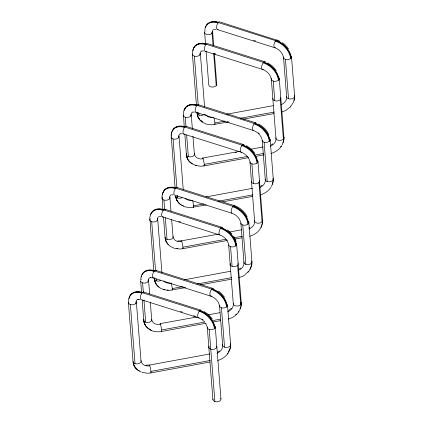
<?xml version="1.0" encoding="UTF-8"?>
<svg xmlns="http://www.w3.org/2000/svg" width="423" height="423" viewBox="0 0 423 423"><rect width="100%" height="100%" fill="white"/><g stroke="black" fill="none" stroke-linecap="round" stroke-linejoin="round"><path stroke-width="0.63" d="M149.8 217.374L153.686 269.789M162.014 195.669L162.844 208.93M175.022 186.977L171.13 134.567M184.179 126.117L183.349 112.856M261.578 226.379C259.452 231.328 254.773 234.939 249.618 236.283M250.913 267.78L249.644 270.218L247.862 272.475M272.809 98.501L275.986 138.638A4.029 2.475 -4.5 0 0 279.28 140.394A4.029 2.475 -4.5 0 0 283.384 139.008L283.939 137.581L280.83 98.533M259.246 180.261A4.029 2.475 -4.5 0 1 256.042 183.756A4.029 2.475 -4.5 0 1 251.479 181.308L254.657 221.446A4.029 2.475 -4.5 0 0 257.951 223.201A4.029 2.475 -4.5 0 0 262.049 221.816L262.604 220.388L259.495 181.34M230.144 264.116L233.327 304.253A4.029 2.475 -4.5 0 0 236.616 306.014A4.029 2.475 -4.5 0 0 240.719 304.629L241.274 303.196L238.165 264.153M211.68 33.137L212.039 32.597M291.505 56.973L294.604 96.174A4.029 2.475 -4.5 0 1 292.674 98.527A4.029 2.475 -4.5 0 1 288.534 98.744L287.323 98.12L286.657 97.232L283.5 56.957A4.029 2.475 -4.5 0 0 285.853 59.458A4.029 2.475 -4.5 0 0 290.575 58.548L291.23 57.84A4.029 2.475 -4.5 0 0 291.288 56.122M280.719 97.713A4.029 2.475 -4.5 0 1 277.039 100.986A4.029 2.475 -4.5 0 1 272.835 98.358L271.286 78.662A4.029 2.475 -4.5 0 0 273.633 81.168A4.029 2.475 -4.5 0 0 278.36 80.254L279.011 79.545A4.029 2.475 -4.5 0 0 279.074 77.827M141.176 279.508L140.891 279.878A16.502 10.871 42.5 0 1 154.041 271.376L154.691 270.667A4.029 1.75 -72.4 0 1 156.219 270.577M270.175 139.78L273.269 178.982A4.029 2.475 -4.5 0 1 271.344 181.335A4.029 2.475 -4.5 0 1 267.204 181.552L265.993 180.933L265.321 180.039L262.17 139.764A4.029 2.475 -4.5 0 0 264.518 142.271A4.029 2.475 -4.5 0 0 269.245 141.356L269.895 140.648A4.029 2.475 -4.5 0 0 269.959 138.929M251.5 181.864L249.951 161.47A4.029 2.475 -4.5 0 0 252.304 163.976A4.029 2.475 -4.5 0 0 257.031 163.066L257.681 162.353A4.029 2.475 -4.5 0 0 257.744 160.634M248.846 222.588L251.939 261.795A4.029 2.475 -4.5 0 1 250.009 264.148A4.029 2.475 -4.5 0 1 245.869 264.364L244.658 263.741L243.992 262.852L240.835 222.572A4.029 2.475 -4.5 0 0 243.188 225.078A4.029 2.475 -4.5 0 0 247.915 224.169L248.565 223.455A4.029 2.475 -4.5 0 0 248.629 221.737M162.353 216.819L219.696 234.955C224.222 236.446 228.087 240.417 228.706 245.245A4.029 2.475 -4.5 0 0 231.719 246.9A4.029 2.475 -4.5 0 0 235.696 245.874L236.351 245.16A4.029 2.475 -4.5 0 0 236.409 243.447M227.511 305.401L230.609 344.602A4.029 2.475 -4.5 0 1 228.679 346.955A4.029 2.475 -4.5 0 1 224.539 347.172L223.328 346.548L222.657 345.66L219.505 305.385A4.029 2.475 -4.5 0 0 221.853 307.886A4.029 2.475 -4.5 0 0 226.58 306.976L227.236 306.268A4.029 2.475 -4.5 0 0 227.294 304.549M208.835 347.484L207.291 327.09A4.029 2.475 -4.5 0 0 209.639 329.591A4.029 2.475 -4.5 0 0 214.366 328.682L215.016 327.973A4.029 2.475 -4.5 0 0 215.08 326.255M281.644 146.004C279.122 149.657 275.251 152.375 270.953 153.47M270.979 187.405C268.457 191.064 264.587 193.776 260.282 194.876M238.979 311.619C236.457 315.278 232.592 317.99 228.288 319.09M228.314 353.025C225.792 356.679 221.922 359.397 217.623 360.496M212.568 31.461A4.029 2.475 -4.5 0 1 208.301 34.665A4.029 2.475 -4.5 0 1 204.885 31.45A16.502 10.871 42.5 0 1 218.035 22.948L218.691 22.239A4.029 1.75 -72.4 0 1 220.066 22.007L279.984 41.205M205.879 51.199A4.029 1.75 -72.4 0 1 204.33 49.317A4.029 1.75 -72.4 0 1 205.821 44.658L206.472 43.944A4.029 1.75 -72.4 0 1 207.852 43.717L265.2 61.853A4.029 1.75 -72.4 0 0 263.82 62.081L263.169 62.794A4.029 1.75 -72.4 0 0 261.673 67.453A4.029 1.75 -72.4 0 0 263.228 69.335M196.658 112.349A4.029 1.75 -72.4 0 1 195.215 110.329A4.029 1.75 -72.4 0 1 196.706 105.761L197.356 105.047A4.029 1.75 -72.4 0 1 198.884 104.957M171.31 135.349A16.502 10.871 42.5 0 1 184.491 127.466L185.142 126.752A4.029 1.75 -72.4 0 1 186.665 126.662M275.442 47.63A4.029 1.75 -72.4 0 1 273.893 45.747A4.029 1.75 -72.4 0 1 275.384 41.084L276.034 40.375A4.029 1.75 -72.4 0 1 277.848 40.809M240.587 221.848C239.333 217.787 235.912 214.572 231.915 213.25L174.567 195.114A4.029 1.75 -72.4 0 1 173.932 192.37A4.029 1.75 -72.4 0 1 175.376 188.568L176.026 187.86A4.029 1.75 -72.4 0 1 177.549 187.764M163.109 216.862A4.029 1.75 -72.4 0 1 161.665 214.847A4.029 1.75 -72.4 0 1 163.156 210.273L163.807 209.565A4.029 1.75 -72.4 0 1 165.335 209.475M261.916 139.04C260.663 134.979 257.247 131.764 253.245 130.443A4.029 1.75 -72.4 0 1 252.61 127.698A4.029 1.75 -72.4 0 1 254.054 123.897L254.704 123.183A4.029 1.75 -72.4 0 1 256.232 123.093M241.787 152.19A4.029 1.75 -72.4 0 1 240.343 150.17A4.029 1.75 -72.4 0 1 241.834 145.602L242.49 144.893A4.029 1.75 -72.4 0 1 244.013 144.798M136.317 301.504A4.029 2.475 -4.5 0 1 132.172 304.798A4.029 2.475 -4.5 0 1 128.677 301.583A16.502 10.871 42.5 0 1 141.827 293.086L142.477 292.372A4.029 1.75 -72.4 0 1 144.005 292.282M231.915 213.25A4.029 1.75 -72.4 0 1 231.281 210.506A4.029 1.75 -72.4 0 1 232.719 206.704L233.374 205.996A4.029 1.75 -72.4 0 1 234.897 205.906M219.696 234.955A4.029 1.75 -72.4 0 1 219.061 232.211A4.029 1.75 -72.4 0 1 220.505 228.409L221.155 227.701A4.029 1.75 -72.4 0 1 222.683 227.611M211.341 296.1A4.029 1.75 -72.4 0 1 209.898 294.085A4.029 1.75 -72.4 0 1 211.389 289.512L212.039 288.803A4.029 1.75 -72.4 0 1 213.567 288.713M199.127 317.81A4.029 1.75 -72.4 0 1 197.678 315.791A4.029 1.75 -72.4 0 1 199.175 311.222L199.825 310.508A4.029 1.75 -72.4 0 1 201.348 310.419M290.527 106.855L285.694 110.503L281.618 112.069M231.418 308.293L228.557 310.456M271.222 144.835L272.761 143.857M260.557 186.242L262.096 185.258M239.222 269.049L240.761 268.071M245.626 274.469L243.029 276.124L238.953 277.684M217.893 351.857L219.431 350.879M248.761 228.14L249.887 227.643M273.195 105.65L226.76 114.221M227.68 122.078L211.659 124.843L205.906 124.002M243.262 119.164L274.035 113.576M239.899 151.302L202.596 158.059M250.892 149.24L263.175 146.929M252.51 188.335L206.07 196.917M206.345 204.891L190.329 207.656L184.576 206.81M222.583 201.85L252.7 196.383M218.569 234.115L181.266 240.867L177.734 240.92M229.562 232.047L241.845 229.742M230.53 271.265L184.095 279.841M163.241 289.623L168.994 290.464L185.665 287.577M200.602 284.779L231.37 279.196M196.589 317.044L159.936 323.674A4.029 0.529 79.6 0 1 161.253 327.582A4.029 0.529 79.6 0 1 161.359 331.532C157.552 332.214 153.507 331.796 150.096 329.898M208.227 314.86L219.865 312.671M161.359 331.532L205.99 323.257M209.845 353.956L149.266 365.081L145.734 365.128M141.911 372.43L147.664 373.271L150.694 372.938L210.041 362.003M214.91 122.961L225.121 121.084M240.438 118.266L274.268 112.042M235.246 152.539L236.52 152.306M204.246 164.367L247.645 156.383M255.947 154.855L263.603 153.449M193.575 205.768L203.791 203.891M218.469 201.189L252.938 194.85M182.91 247.175L226.316 239.191M233.972 237.784L242.273 236.256M172.246 288.581L183.096 286.583M197.139 284.002L231.608 277.662M161.581 329.982L204.981 321.998M213.282 320.475L220.304 319.18M150.916 371.389L210.273 360.47M214.059 29.314L215.899 29.229M201.84 51.019L203.68 50.94M192.724 112.121L194.564 112.042M180.51 133.832L182.35 133.747M248.65 157.642L204.023 165.916L200.994 166.25L195.241 165.409M256.333 156.251L264.01 154.866M159.18 216.639L161.02 216.555M227.32 240.449L182.688 248.724L179.664 249.057L173.906 248.216M234.998 239.064L242.035 237.789M137.845 299.447L139.093 299.225M213.668 321.871L220.706 320.597M171.743 194.792L173.234 194.85M150.414 277.599L153.237 277.922L210.58 296.063C215.106 297.554 218.971 301.525 219.59 306.347M138.194 299.304L139.685 299.368M217.401 29.573L274.749 47.709C279.206 49.205 282.971 53.166 283.584 57.919M205.187 51.278L262.535 69.414C266.987 70.911 270.757 74.876 271.37 79.624M195.897 112.307L253.245 130.443M183.682 134.012L241.031 152.148C245.028 153.47 248.449 156.684 249.702 160.745M213.932 53.451L215.809 54.033M255.55 122.792L198.202 104.655M204.193 114.363L206.07 114.94M243.336 144.497L185.988 126.361M222.001 227.31L164.653 209.174M178.776 221.388L180.653 221.969M212.885 288.412L155.537 270.276M200.671 310.117L143.323 291.981L142.588 282.839M253.626 40.338L255.487 40.941M227.325 121.538L229.187 122.141M176.872 187.463L234.22 205.604C239.825 207.365 244.616 211.489 247.185 216.772M180.521 311.476L182.382 312.079M193.56 315.701L195.421 316.304M203.426 114.871A4.029 2.475 -4.5 0 1 199.016 115.209L197.324 114.067L196.949 112.005M192.936 136.137L194.331 153.655A4.029 2.475 -4.5 0 1 192.756 156.277A4.029 2.475 -4.5 0 1 188.351 156.616L187.336 156.14L186.384 154.718L184.867 134.525M182.091 197.678A4.029 2.475 -4.5 0 1 177.686 198.022L176.671 197.546L175.719 196.119A16.502 12.838 -19.9 0 0 178.823 202.67M171.659 219.595L173.002 236.468A4.029 2.475 -4.5 0 1 171.426 239.085A4.029 2.475 -4.5 0 1 167.016 239.423L166.006 238.947L165.049 237.525L163.537 217.332M160.761 280.491A4.029 2.475 -4.5 0 1 156.351 280.83L155.341 280.354L154.384 278.931A4.029 2.475 -4.5 0 1 154.659 277.863M150.324 302.403L151.667 319.275A4.029 2.475 -4.5 0 1 150.096 321.892A4.029 2.475 -4.5 0 1 145.686 322.236L144.677 321.76L143.72 320.333L142.202 300.145M136.402 302.466L141.002 360.682A4.029 2.475 -4.5 0 1 139.426 363.299A4.029 2.475 -4.5 0 1 135.022 363.637L134.006 363.161L133.055 361.739L128.396 302.45M267.77 62.911L272.512 66.12L276.293 70.461M258.654 124.018C263.053 126.281 266.786 129.977 268.753 134.551M246.435 145.724L251.177 148.928L254.958 153.274M203.77 311.339L208.518 314.548L212.298 318.889M282.432 42.633L284.727 44.41L288.507 48.756M227.553 229.953L231.899 233.803M218.437 291.061L220.732 292.838L224.513 297.184M202.009 319.005L203.019 319.788M258.405 132.859L259.31 133.768M204.515 321.855L201.755 319.407L198.366 317.768L141.018 299.632A4.029 1.75 -72.4 0 1 140.383 296.888A4.029 1.75 -72.4 0 1 141.827 293.086M233.628 236.082L234.971 238.477M205.615 323.299L207.037 326.36L207.376 328.052M290.226 106.617A16.502 12.838 -19.9 0 0 294.604 96.174L294.329 95.418A16.502 12.838 -19.9 0 1 294.313 97.295M281.935 145.068A16.502 12.838 -19.9 0 0 283.939 137.581L283.664 136.819A16.502 12.838 -19.9 0 1 283.643 138.696M272.999 178.226L273.269 178.982A16.502 12.838 -19.9 0 1 271.27 186.469M251.664 261.033L251.939 261.795A16.502 12.838 -19.9 0 1 249.935 269.282M239.27 310.683A16.502 12.838 -19.9 0 0 241.274 303.196L240.999 302.44A16.502 12.838 -19.9 0 1 240.983 304.317M227.347 353.824A16.502 12.838 -19.9 0 0 230.609 344.602L230.334 343.846A16.502 12.838 -19.9 0 1 230.355 345.094M235.209 239.064L236.171 241.665M259.473 180.79L257.961 161.486M238.138 263.598L236.626 244.293M216.809 346.405L215.296 327.106M192.391 54.022L196.404 104.819M141.515 291.738L140.616 280.745A4.029 2.475 -4.5 0 0 145.094 283.045A4.029 2.475 -4.5 0 0 148.536 279.793M285.435 59.347L288.534 98.744M280.803 98.675L279.291 78.678M280.28 99.611L283.384 139.008M273.216 81.052L274.77 100.753M264.1 142.154L267.204 181.552M258.95 182.419L262.049 221.816M251.886 163.865L253.435 183.561M242.77 224.967L245.869 264.364M237.615 265.232L240.719 304.629M230.556 246.672L232.105 266.368M212.653 32.106L213.731 45.864M214.35 53.726L216.777 84.521M213.076 45.716L212.092 33.269A8.486 5.594 42.5 0 1 213.462 29.515M213.694 53.578L216.222 85.684M228.674 244.938L230.17 264.671M204.616 32.243L205.488 43.384M206.107 51.246L208.74 84.658A4.029 2.475 -4.5 0 0 213.52 86.99A4.029 2.475 -4.5 0 0 216.412 83.373M221.441 307.775L224.539 347.172M204.584 107.04L200.402 54.038M194.363 56.116L198.239 105.364M198.81 112.587L199.016 115.209M216.835 346.574L220.965 398.995M209.221 329.48L214.9 401.596M191.286 115.141L192.37 128.93M208.809 347.315L212.933 399.73M185.248 117.219L185.972 126.414M186.643 134.948L188.351 156.616M183.254 189.848L179.066 136.846M173.033 138.924L176.856 187.516M177.48 195.394L177.686 198.022M169.951 197.948L170.987 211.082M163.918 200.026L164.695 209.877M165.314 217.755L167.016 239.423M157.737 219.653L161.919 272.661M151.704 221.737L155.527 270.323M156.198 278.857L156.351 280.83M148.621 280.756L149.652 293.89M143.931 299.907L145.686 322.236M130.369 304.544L135.022 363.637M275.944 137.713L275.986 138.638A8.486 6.604 -19.9 0 1 270.36 146.215M254.614 220.52L254.657 221.446A8.486 6.604 -19.9 0 1 249.031 229.023M233.285 303.333L233.327 304.253A8.486 6.604 -19.9 0 1 227.696 311.836M220.78 398.413A4.029 2.475 -4.5 0 1 217.226 401.824A4.029 2.475 -4.5 0 1 212.986 399.132M216.655 345.998A4.029 2.475 -4.5 0 1 212.616 349.435A4.029 2.475 -4.5 0 1 209.136 346.125M214.736 328.343A16.55 10.903 42.5 0 0 199.497 310.826L142.149 292.69A16.55 10.903 42.5 0 0 129.02 298.828M199.175 311.222A16.502 10.871 42.5 0 1 214.366 328.682M135.883 303.402A8.486 5.594 42.5 0 1 137.644 299.357M139.484 370.945A16.55 12.88 -19.9 0 1 133.139 362.125M141.081 371.886A16.502 12.838 -19.9 0 1 139.653 371.283M139.199 371.056A16.502 12.838 -19.9 0 1 133.33 362.495M149.805 365.837A8.486 6.604 -19.9 0 1 141.002 360.682M149.266 365.081A4.029 0.529 79.6 0 1 150.588 368.988A4.029 0.529 79.6 0 1 150.694 372.938M230.519 344.211A16.55 12.88 -19.9 0 1 229.488 349.89M229.271 350.355A16.55 12.88 -19.9 0 1 228.51 351.725M222.625 344.708A4.029 2.475 -4.5 0 0 222.657 345.66A8.486 6.604 -19.9 0 1 217.031 353.237M226.95 306.633A16.55 10.903 42.5 0 0 211.712 289.12L154.363 270.984A16.55 10.903 42.5 0 0 142.033 274.506M211.389 289.512A16.502 10.871 42.5 0 1 226.58 306.976M141.24 277.123A16.55 10.903 42.5 0 1 141.462 276.018M153.993 277.964A4.029 1.75 -72.4 0 1 152.55 275.949A4.029 1.75 -72.4 0 1 154.041 271.376M148.098 281.697A8.486 5.594 42.5 0 1 150.778 277.208M150.149 329.538A16.55 12.88 -19.9 0 1 143.804 320.724M151.746 330.485A16.502 12.838 -19.9 0 1 143.994 321.089M143.994 319.27A4.029 2.475 -4.5 0 0 143.72 320.333A16.502 12.838 -19.9 0 0 145.597 325.456M160.47 324.43A8.486 6.604 -19.9 0 1 151.667 319.275M238.984 311.127A16.502 12.838 -19.9 0 1 238.35 312M236.494 314.03A16.502 12.838 -19.9 0 1 235.643 314.775M241.184 302.81A16.55 12.88 -19.9 0 1 240.973 305.961M240.819 306.596A16.55 12.88 -19.9 0 1 240.153 308.489M199.825 310.508A16.502 10.871 42.5 0 1 215.016 327.973M212.039 288.803A16.502 10.871 42.5 0 1 227.236 306.268M237.916 263.069A4.029 2.475 -4.5 0 1 234.263 266.612A4.029 2.475 -4.5 0 1 230.324 263.566M142.403 274.178A16.502 10.871 42.5 0 1 154.691 270.667M136.158 368.285A16.502 12.838 -19.9 0 1 133.055 361.739M130.184 295.883A16.502 10.871 42.5 0 1 142.477 292.372M278.731 79.915A16.55 10.903 42.5 0 0 263.492 62.398L206.144 44.262A16.55 10.903 42.5 0 0 192.951 50.977M263.169 62.794A16.502 10.871 42.5 0 1 278.36 80.254M192.671 51.352A16.502 10.871 42.5 0 0 192.671 53.155A4.029 2.475 -4.5 0 0 196.166 56.37A4.029 2.475 -4.5 0 0 200.312 53.076M192.735 50.781A16.502 10.871 42.5 0 1 205.821 44.658M199.878 54.974A8.486 5.594 42.5 0 1 201.644 50.929M202.585 122.036A16.55 12.88 -19.9 0 1 197.134 113.697M205.573 123.627A16.502 12.838 -19.9 0 1 197.324 114.067M214.149 118.562A4.029 0.529 79.6 0 1 214.932 123.315A4.029 0.529 79.6 0 1 214.435 124.087M197.229 112.418A4.029 2.475 -4.5 0 0 197.049 113.311A16.502 12.838 -19.9 0 0 199.714 119.402M213.8 117.409A8.486 6.604 -19.9 0 1 206.371 115.389M294.514 95.788A16.55 12.88 -19.9 0 1 293.858 100.521M286.62 96.28A4.029 2.475 -4.5 0 0 286.657 97.232A8.486 6.604 -19.9 0 1 281.025 104.809M290.945 58.205A16.55 10.903 42.5 0 0 275.706 40.693L218.358 22.556A16.55 10.903 42.5 0 0 205.456 27.595M275.384 41.084A16.502 10.871 42.5 0 1 290.575 58.548M218.094 29.494A4.029 1.75 -72.4 0 1 216.544 27.611A4.029 1.75 -72.4 0 1 218.035 22.948M263.82 62.081A16.502 10.871 42.5 0 1 279.011 79.545M276.034 40.375A16.502 10.871 42.5 0 1 291.23 57.84M206.398 25.75A16.502 10.871 42.5 0 1 218.691 22.239M202.215 121.454A16.032 12.473 -19.9 0 1 201.221 120.682M194.178 47.455A16.502 10.871 42.5 0 1 194.712 46.556M195.019 46.139A16.502 10.871 42.5 0 1 206.472 43.944M236.066 245.53A16.55 10.903 42.5 0 0 220.827 228.018L163.479 209.877A16.55 10.903 42.5 0 0 150.577 214.916M220.505 228.409A16.502 10.871 42.5 0 1 235.696 245.874M235.595 243.278A16.032 10.564 42.5 0 1 235.812 244.51M150.006 216.973A16.502 10.871 42.5 0 1 163.156 210.273M157.652 218.691A4.029 2.475 -4.5 0 1 153.501 221.985A4.029 2.475 -4.5 0 1 150.006 218.776M157.213 220.595A8.486 5.594 42.5 0 1 158.583 216.84M159.085 287.117A16.55 12.88 -19.9 0 1 154.474 279.317M168.328 290.041A16.502 12.838 -19.9 0 1 167.196 290.014M164.991 289.766A16.502 12.838 -19.9 0 1 154.659 279.688M170.596 283.109A8.486 6.604 -19.9 0 1 163.706 281.004M171.135 283.024A4.029 0.529 79.6 0 1 172.156 287.698A4.029 0.529 79.6 0 1 172.024 290.13M248.322 271.429A16.502 12.838 -19.9 0 1 247.561 272.238M247.159 272.624A16.502 12.838 -19.9 0 1 245.863 273.729M251.754 263.92A16.55 12.88 -19.9 0 1 251.489 265.195M251.352 265.665A16.55 12.88 -19.9 0 1 251.013 266.612M250.818 267.082A16.55 12.88 -19.9 0 1 250.115 268.462M243.955 261.9A4.029 2.475 -4.5 0 0 243.992 262.852A8.486 6.604 -19.9 0 1 238.366 270.429M248.285 223.825A16.55 10.903 42.5 0 0 233.041 206.308L175.698 188.172A16.55 10.903 42.5 0 0 162.506 194.892M232.719 206.704A16.502 10.871 42.5 0 1 247.915 224.169M162.221 195.267A16.502 10.871 42.5 0 1 175.376 188.568M169.866 196.986A4.029 2.475 -4.5 0 1 165.721 200.28A4.029 2.475 -4.5 0 1 162.226 197.065M169.433 198.889A8.486 5.594 42.5 0 1 171.193 194.839M168.254 244.478A16.55 12.88 -19.9 0 1 165.139 237.911M177.861 248.613A16.502 12.838 -19.9 0 1 176.751 248.518M173.573 247.841A16.502 12.838 -19.9 0 1 165.324 238.281M181.16 241.38A4.029 0.529 79.6 0 1 182.572 244.695A4.029 0.529 79.6 0 1 182.435 248.301M181.8 241.623A8.486 6.604 -19.9 0 1 173.002 236.468M262.498 221.885A16.55 12.88 -19.9 0 0 262.519 220.002L262.604 220.388A16.502 12.838 -19.9 0 1 260.875 227.426M262.419 222.519A16.55 12.88 -19.9 0 1 261.684 225.21M221.155 227.701A16.502 10.871 42.5 0 1 236.351 245.16M233.374 205.996A16.502 10.871 42.5 0 1 248.565 223.455M166.932 242.649A16.502 12.838 -19.9 0 1 165.049 237.525M163.32 192.359A16.502 10.871 42.5 0 1 176.026 187.86M156.261 284.055A16.502 12.838 -19.9 0 1 155.606 283.013M155.326 282.469A16.502 12.838 -19.9 0 1 154.384 278.931M151.513 213.076A16.502 10.871 42.5 0 1 163.807 209.565M257.401 162.723A16.55 10.903 42.5 0 0 242.157 145.205L184.814 127.069A16.55 10.903 42.5 0 0 172.066 131.585M241.834 145.602A16.502 10.871 42.5 0 1 257.031 163.066M171.685 133.213A16.55 10.903 42.5 0 1 171.907 132.108M184.444 134.054A4.029 1.75 -72.4 0 1 182.995 132.034A4.029 1.75 -72.4 0 1 184.491 127.466M178.548 137.787A8.486 5.594 42.5 0 1 180.309 133.737M178.982 135.883A4.029 2.475 -4.5 0 1 175.545 139.13A4.029 2.475 -4.5 0 1 171.061 136.83M183.582 205.927A16.55 12.88 -19.9 0 1 182.149 205.324M181.256 204.843A16.55 12.88 -19.9 0 1 178.918 203.077M177.686 201.649A16.55 12.88 -19.9 0 1 175.804 196.51M184.243 206.44A16.502 12.838 -19.9 0 1 182.778 205.879M182.313 205.668A16.502 12.838 -19.9 0 1 175.989 196.875M192.465 200.216A4.029 0.529 79.6 0 1 193.554 205.509A4.029 0.529 79.6 0 1 193.1 206.9M191.381 200.359A8.486 6.604 -19.9 0 1 185.036 198.197M273.184 178.596A16.55 12.88 -19.9 0 1 272.153 184.275M265.29 179.088A4.029 2.475 -4.5 0 0 265.321 180.039A8.486 6.604 -19.9 0 1 259.696 187.622M269.615 141.018A16.55 10.903 42.5 0 0 254.376 123.5L197.028 105.364A16.55 10.903 42.5 0 0 184.127 110.403M254.054 123.897A16.502 10.871 42.5 0 1 269.245 141.356M263.682 129.824A16.069 10.586 42.5 0 1 264.824 131.104M183.556 112.455A16.502 10.871 42.5 0 1 196.706 105.761M190.762 116.076A8.486 5.594 42.5 0 1 192.528 112.032M191.196 114.178A4.029 2.475 -4.5 0 1 187.759 117.425A4.029 2.475 -4.5 0 1 183.275 115.125M192.365 163.685A16.55 12.88 -19.9 0 1 186.469 155.104M196.457 165.446A16.502 12.838 -19.9 0 1 195.415 165.187M194.908 165.033A16.502 12.838 -19.9 0 1 186.659 155.474M202.49 158.572A4.029 0.529 79.6 0 1 203.902 161.887A4.029 0.529 79.6 0 1 203.764 165.493M186.659 153.649A4.029 2.475 -4.5 0 0 186.384 154.718A16.502 12.838 -19.9 0 0 187.077 157.694M203.135 158.81A8.486 6.604 -19.9 0 1 194.331 153.655M283.849 137.189A16.55 12.88 -19.9 0 1 282.818 142.868M281.343 145.946A16.502 12.838 -19.9 0 1 280.676 146.802M242.49 144.893A16.502 10.871 42.5 0 1 257.681 162.353M254.704 123.183A16.502 10.871 42.5 0 1 269.895 140.648M187.918 159.328A16.502 12.838 -19.9 0 1 187.32 158.255M184.491 110.07A16.502 10.871 42.5 0 1 197.356 105.047M172.848 130.268A16.502 10.871 42.5 0 1 185.142 126.752"/></g></svg>
